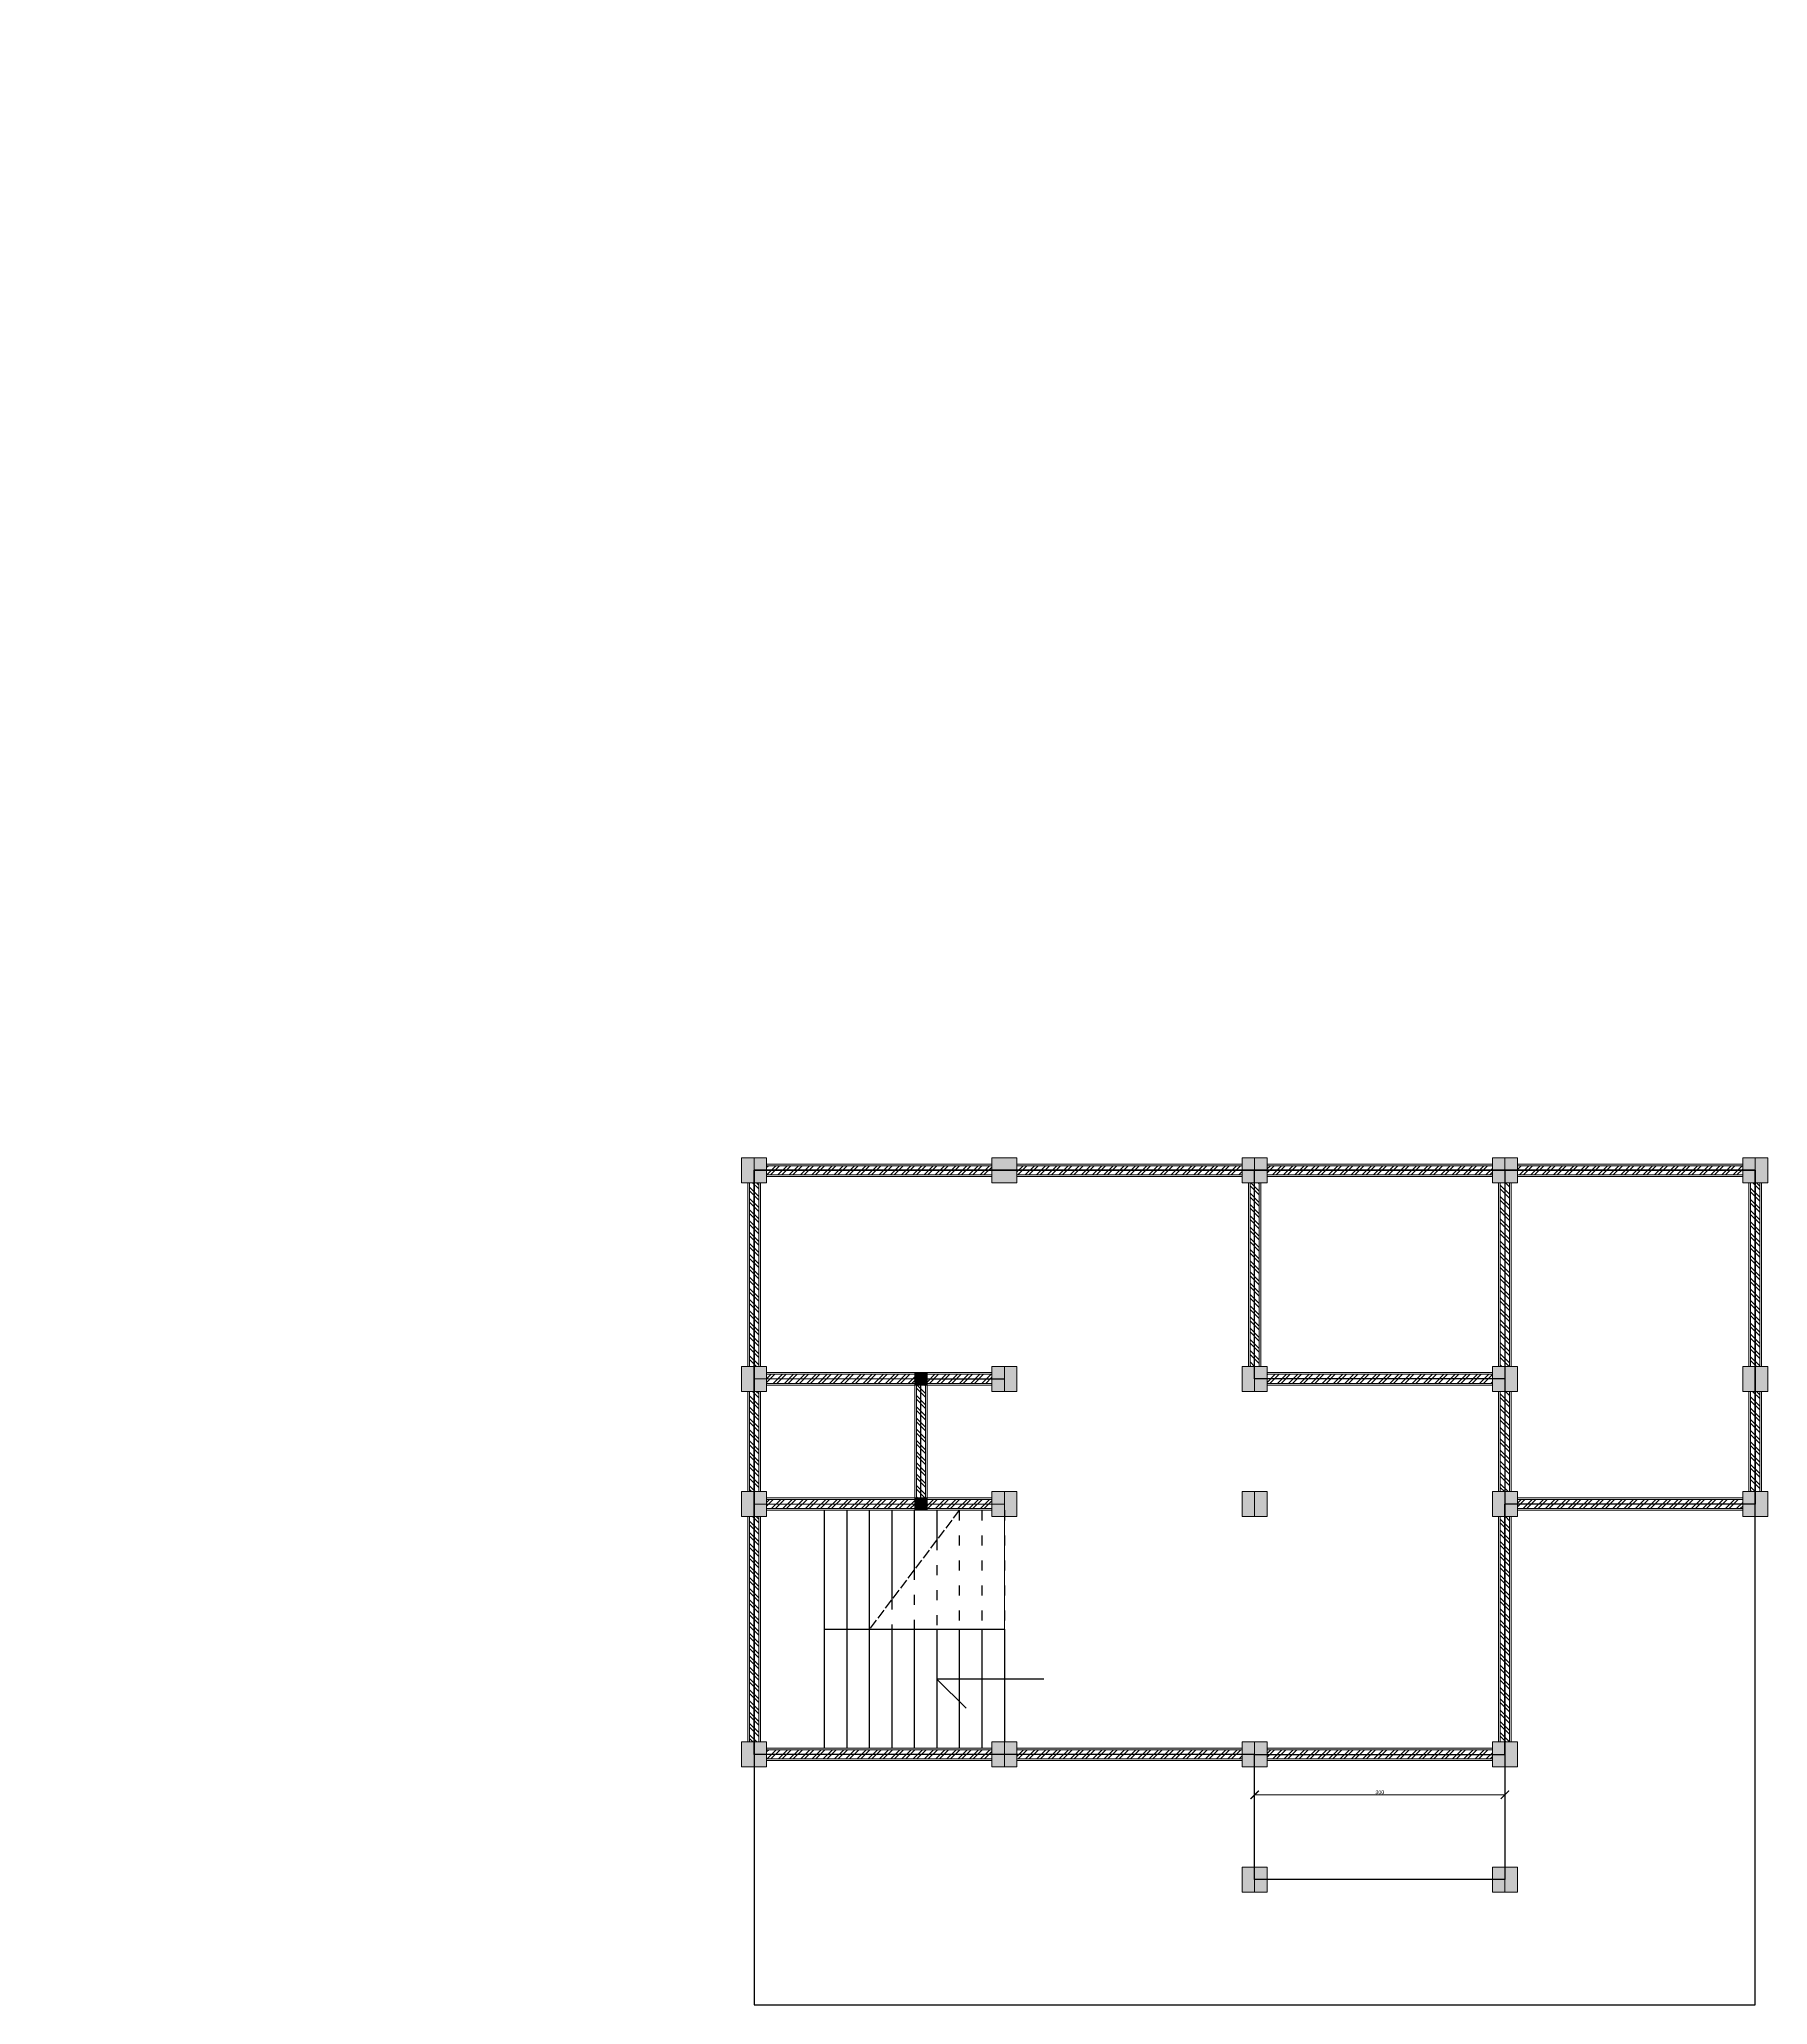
# Model space of a CAD drawing. Header units: millimetres. Extents: x -12161372 to 46643, y -9506984 to 15358.
# Drawn here: x 4667 to 6738, y 4798 to 7153 of the extents above; entities that cross this region are included whole.
import ezdxf

# ---------------------------------------------------------------- set-up
doc = ezdxf.new("R2010")
doc.units = ezdxf.units.MM
doc.linetypes.add('ACAD_ISO02W100', pattern=[15, 12, -3])
doc.linetypes.add('ACAD_ISO03W100', pattern=[30, 12, -18])
for name, color, linetype, lineweight in [('arsiran', 202, 'Continuous', 0), ('as', 7, 'Continuous', 0), ('dimensi', 50, 'Continuous', 5), ('dinding', 110, 'Continuous', 9), ('kolom', 150, 'Continuous', 13), ('kusen', 4, 'Continuous', 5)]:
    doc.layers.add(name, color=color, linetype=linetype, lineweight=lineweight)
doc.layers.add('lahan', color=253, linetype='Continuous', plot=False)
doc.layers.add('lantai', color=9, linetype='Continuous')
doc.styles.get("Standard").update_dxf_attribs({"font": 'arial.ttf'})
doc.dimstyles.new('ISO-25', dxfattribs={"dimtxt": 4.5, "dimasz": 10, "dimexe": 10, "dimexo": 10, "dimtad": 1, "dimtxsty": 'Standard', "dimblk": 'ARCHTICK', "dimcen": 2.5, "dimclrt": 256, "dimadec": 0, "dimazin": 0, "dimtfac": 1, "dimtmove": 0, "dimatfit": 3, "dimfxl": 75, "dimfxlon": 1, "dimtfillclr": 256, "dimlwd": -1, "dimlwe": -1, "dimarcsym": 0})
pattern_1 = [(45, (-2274.681, -4513.269), (-6.735192, 6.735192), []), (45, (-2270.191, -4513.269), (-6.735192, 6.735192), [])]
pattern_2 = [(45, (-2367.181, -4513.269), (-6.735192, 6.735192), []), (45, (-2362.691, -4513.269), (-6.735192, 6.735192), [])]

# ---------------------------------------------------------------- blocks, each defined once
blk = doc.blocks.new('*U4')
at = {"layer": 'arsiran'}
h = blk.add_hatch(dxfattribs=at)
h.set_pattern_fill('ANSI32', color=256)
h.set_pattern_definition(pattern_1)
h.paths.add_polyline_path([(0, 5.5), (0, -5.5), (270, -5.5), (270, 5.5)])
blk.add_lwpolyline([(0, -5.5), (270, -5.5), (270, 5.5), (0, 5.5)], close=True, dxfattribs=at)
at = {"layer": 'dinding'}
blk.add_lwpolyline([(0, -7.5), (270, -7.5), (270, 7.5), (0, 7.5)], close=True, dxfattribs=at)
blk = doc.blocks.new('*U6')
at = {"layer": 'arsiran'}
h = blk.add_hatch(dxfattribs=at)
h.set_pattern_fill('ANSI32', color=256)
h.set_pattern_definition(pattern_2)
h.paths.add_polyline_path([(0, 5.5), (0, -5.5), (177.5, -5.5), (177.5, 5.5)])
blk.add_lwpolyline([(0, -5.5), (177.5, -5.5), (177.5, 5.5), (0, 5.5)], close=True, dxfattribs=at)
at = {"layer": 'dinding'}
blk.add_lwpolyline([(0, -7.5), (177.5, -7.5), (177.5, 7.5), (0, 7.5)], close=True, dxfattribs=at)
blk = doc.blocks.new('*U5')
at = {"layer": 'arsiran'}
h = blk.add_hatch(dxfattribs=at)
h.set_pattern_fill('ANSI32', color=256)
h.set_pattern_definition([(45, (-2467.181, -4513.269), (-6.735192, 6.735192), []), (45, (-2462.691, -4513.269), (-6.735192, 6.735192), [])])
h.paths.add_polyline_path([(0, 5.5), (0, -5.5), (77.5, -5.5), (77.5, 5.5)])
blk.add_lwpolyline([(0, -5.5), (77.5, -5.5), (77.5, 5.5), (0, 5.5)], close=True, dxfattribs=at)
at = {"layer": 'dinding'}
blk.add_lwpolyline([(0, -7.5), (77.5, -7.5), (77.5, 7.5), (0, 7.5)], close=True, dxfattribs=at)
blk = doc.blocks.new('*U7')
at = {"layer": 'arsiran'}
h = blk.add_hatch(dxfattribs=at)
h.set_pattern_fill('ANSI32', color=256)
h.set_pattern_definition(pattern_2)
h.paths.add_polyline_path([(0, 5.5), (0, -5.5), (177.5, -5.5), (177.5, 5.5)])
blk.add_lwpolyline([(0, -5.5), (177.5, -5.5), (177.5, 5.5), (0, 5.5)], close=True, dxfattribs=at)
at = {"layer": 'dinding'}
blk.add_lwpolyline([(0, -7.5), (177.5, -7.5), (177.5, 7.5), (0, 7.5)], close=True, dxfattribs=at)
blk = doc.blocks.new('*U3')
at = {"layer": 'arsiran'}
h = blk.add_hatch(dxfattribs=at)
h.set_pattern_fill('ANSI32', color=256)
h.set_pattern_definition([(45, (-2324.681, -4513.269), (-6.735192, 6.735192), []), (45, (-2320.191, -4513.269), (-6.735192, 6.735192), [])])
h.paths.add_polyline_path([(0, 5.5), (0, -5.5), (220, -5.5), (220, 5.5)])
blk.add_lwpolyline([(0, -5.5), (220, -5.5), (220, 5.5), (0, 5.5)], close=True, dxfattribs=at)
at = {"layer": 'dinding'}
blk.add_lwpolyline([(0, -7.5), (220, -7.5), (220, 7.5), (0, 7.5)], close=True, dxfattribs=at)
blk = doc.blocks.new('*U9')
at = {"layer": 'arsiran'}
h = blk.add_hatch(dxfattribs=at)
h.set_pattern_fill('ANSI32', color=256)
h.set_pattern_definition([(45, (-2424.681, -4513.269), (-6.735192, 6.735192), []), (45, (-2420.191, -4513.269), (-6.735192, 6.735192), [])])
h.paths.add_polyline_path([(0, 5.5), (0, -5.5), (120, -5.5), (120, 5.5)])
blk.add_lwpolyline([(0, -5.5), (120, -5.5), (120, 5.5), (0, 5.5)], close=True, dxfattribs=at)
at = {"layer": 'dinding'}
blk.add_lwpolyline([(0, -7.5), (120, -7.5), (120, 7.5), (0, 7.5)], close=True, dxfattribs=at)
blk = doc.blocks.new('*U10')
at = {"layer": 'arsiran'}
h = blk.add_hatch(dxfattribs=at)
h.set_pattern_fill('ANSI32', color=256)
h.set_pattern_definition(pattern_1)
h.paths.add_polyline_path([(0, 5.5), (0, -5.5), (270, -5.5), (270, 5.5)])
blk.add_lwpolyline([(0, -5.5), (270, -5.5), (270, 5.5), (0, 5.5)], close=True, dxfattribs=at)
at = {"layer": 'dinding'}
blk.add_lwpolyline([(0, -7.5), (270, -7.5), (270, 7.5), (0, 7.5)], close=True, dxfattribs=at)
blk = doc.blocks.new('*U8')
at = {"layer": 'arsiran'}
h = blk.add_hatch(dxfattribs=at)
h.set_pattern_fill('ANSI32', color=256)
h.set_pattern_definition([(45, (-2409.681, -4513.269), (-6.735192, 6.735192), []), (45, (-2405.191, -4513.269), (-6.735192, 6.735192), [])])
h.paths.add_polyline_path([(0, 5.5), (0, -5.5), (135, -5.5), (135, 5.5)])
blk.add_lwpolyline([(0, -5.5), (135, -5.5), (135, 5.5), (0, 5.5)], close=True, dxfattribs=at)
at = {"layer": 'dinding'}
blk.add_lwpolyline([(0, -7.5), (135, -7.5), (135, 7.5), (0, 7.5)], close=True, dxfattribs=at)
blk = doc.blocks.new('_ArchTick')
at = {"color": 0, "linetype": 'ByBlock', "const_width": 0.15}
blk.add_lwpolyline([(-0.5, -0.5), (0.5, 0.5)], dxfattribs=at)
blk = doc.blocks.new('*D19')
at = {"layer": 'Defpoints', "color": 0, "transparency": 16777216}
for p in [(6123.5, 5097.5), (6423.5, 5097.5), (6423.5, 5049.1)]:
    blk.add_point(p, dxfattribs=at)
at = {"layer": 'kusen', "color": 0, "transparency": 16777216}
for p, q in [((6123.5, 5087.5), (6123.5, 5039.1)), ((6423.5, 5087.5), (6423.5, 5039.1)), ((6123.5, 5049.1), (6423.5, 5049.1))]:
    blk.add_line(p, q, dxfattribs=at)
at = {"layer": 'kusen', "color": 0, "transparency": 16777216, "xscale": 10, "yscale": 10, "zscale": 10, "rotation": 180}
blk.add_blockref('_ArchTick', (6123.5, 5049.1), dxfattribs=at)
at = {"layer": 'kusen', "color": 0, "transparency": 16777216, "xscale": 10, "yscale": 10, "zscale": 10}
blk.add_blockref('_ArchTick', (6423.5, 5049.1), dxfattribs=at)
at = {"layer": 'kusen', "transparency": 16777216, "insert": (6273.5, 5052.1), "char_height": 4.5, "attachment_point": 5}
blk.add_mtext('300', dxfattribs=at)
blk = doc.blocks.new('*D214')
at = {"layer": 'Defpoints', "color": 0, "ltscale": 10, "transparency": 16777216}
for p in [(4847.2, 9265.9), (4847.2, 8965.8), (4672.2, 5869.3)]:
    blk.add_point(p, dxfattribs=at)
at = {"layer": 'dimensi', "color": 0, "ltscale": 10, "transparency": 16777216}
for p, q in [((4672.2, 9190.9), (4672.2, 9275.9)), ((4672.2, 9265.9), (4847.2, 9265.9)), ((4847.2, 9190.9), (4847.2, 9275.9))]:
    blk.add_line(p, q, dxfattribs=at)
at = {"layer": 'dimensi', "color": 0, "ltscale": 10, "transparency": 16777216, "xscale": 10, "yscale": 10, "zscale": 10, "rotation": 180}
blk.add_blockref('_ArchTick', (4672.2, 9265.9), dxfattribs=at)
at = {"layer": 'dimensi', "color": 0, "ltscale": 10, "transparency": 16777216, "xscale": 10, "yscale": 10, "zscale": 10}
blk.add_blockref('_ArchTick', (4847.2, 9265.9), dxfattribs=at)
at = {"layer": 'dimensi', "ltscale": 10, "transparency": 16777216, "insert": (4759.7, 9280.4), "char_height": 4.5, "attachment_point": 5}
blk.add_mtext('{\\H6x;175}', dxfattribs=at)

msp = doc.modelspace()

# ---------------------------------------------------------------- hatches: boundary and pattern name
at = {"layer": 'kolom'}
h = msp.add_hatch(color=256, dxfattribs=at)
h.dxf.hatch_style = 1
h.paths.add_polyline_path([(5538.467, 5782.536), (5538.467, 5812.536), (5508.467, 5812.536), (5508.467, 5782.536)])
h = msp.add_hatch(color=256, dxfattribs=at)
h.dxf.hatch_style = 1
h.paths.add_polyline_path([(5838.467, 5782.536), (5838.467, 5812.536), (5808.467, 5812.536), (5808.467, 5782.536)])
h = msp.add_hatch(color=256, dxfattribs=at)
h.dxf.hatch_style = 1
h.paths.add_polyline_path([(6138.467, 5782.536), (6138.467, 5812.536), (6108.467, 5812.536), (6108.467, 5782.536)])
h = msp.add_hatch(color=256, dxfattribs=at)
h.dxf.hatch_style = 1
h.paths.add_polyline_path([(6438.467, 5782.536), (6438.467, 5812.536), (6408.467, 5812.536), (6408.467, 5782.536)])
h = msp.add_hatch(color=256, dxfattribs=at)
h.dxf.hatch_style = 1
h.paths.add_polyline_path([(6738.467, 5782.536), (6738.467, 5812.536), (6708.467, 5812.536), (6708.467, 5782.536)])
h = msp.add_hatch(color=256, dxfattribs=at)
h.dxf.hatch_style = 1
h.paths.add_polyline_path([(5538.467, 5532.536), (5538.467, 5562.536), (5508.467, 5562.536), (5508.467, 5532.536)])
h = msp.add_hatch(color=256, dxfattribs=at)
h.dxf.hatch_style = 1
h.paths.add_polyline_path([(5838.467, 5532.536), (5838.467, 5562.536), (5808.467, 5562.536), (5808.467, 5532.536)])
h = msp.add_hatch(color=256, dxfattribs=at)
h.dxf.hatch_style = 1
h.paths.add_polyline_path([(6138.467, 5532.536), (6138.467, 5562.536), (6108.467, 5562.536), (6108.467, 5532.536)])
h = msp.add_hatch(color=256, dxfattribs=at)
h.dxf.hatch_style = 1
h.paths.add_polyline_path([(6438.467, 5532.536), (6438.467, 5562.536), (6408.467, 5562.536), (6408.467, 5532.536)])
h = msp.add_hatch(color=256, dxfattribs=at)
h.dxf.hatch_style = 1
h.paths.add_polyline_path([(6738.467, 5532.536), (6738.467, 5562.536), (6708.467, 5562.536), (6708.467, 5532.536)])
h = msp.add_hatch(color=256, dxfattribs=at)
h.dxf.hatch_style = 1
h.paths.add_polyline_path([(5715.967, 5540.036), (5730.967, 5540.036), (5730.967, 5555.036), (5715.967, 5555.036)])
h = msp.add_hatch(color=256, dxfattribs=at)
h.dxf.hatch_style = 1
h.paths.add_polyline_path([(5538.467, 5382.536), (5538.467, 5412.536), (5508.467, 5412.536), (5508.467, 5382.536)])
h = msp.add_hatch(color=256, dxfattribs=at)
h.dxf.hatch_style = 1
h.paths.add_polyline_path([(5715.967, 5390.036), (5730.967, 5390.036), (5730.967, 5405.036), (5715.967, 5405.036)])
h = msp.add_hatch(color=256, dxfattribs=at)
h.dxf.hatch_style = 1
h.paths.add_polyline_path([(5838.467, 5382.536), (5838.467, 5412.536), (5808.467, 5412.536), (5808.467, 5382.536)])
h = msp.add_hatch(color=256, dxfattribs=at)
h.dxf.hatch_style = 1
h.paths.add_polyline_path([(6138.467, 5382.536), (6138.467, 5412.536), (6108.467, 5412.536), (6108.467, 5382.536)])
h = msp.add_hatch(color=256, dxfattribs=at)
h.dxf.hatch_style = 1
h.paths.add_polyline_path([(6438.467, 5382.536), (6438.467, 5412.536), (6408.467, 5412.536), (6408.467, 5382.536)])
h = msp.add_hatch(color=256, dxfattribs=at)
h.dxf.hatch_style = 1
h.paths.add_polyline_path([(6738.467, 5382.536), (6738.467, 5412.536), (6708.467, 5412.536), (6708.467, 5382.536)])
h = msp.add_hatch(color=256, dxfattribs=at)
h.dxf.hatch_style = 1
h.paths.add_polyline_path([(5538.467, 5082.536), (5538.467, 5112.536), (5508.467, 5112.536), (5508.467, 5082.536)])
h = msp.add_hatch(color=256, dxfattribs=at)
h.dxf.hatch_style = 1
h.paths.add_polyline_path([(5838.467, 5082.536), (5838.467, 5112.536), (5808.467, 5112.536), (5808.467, 5082.536)])
h = msp.add_hatch(color=256, dxfattribs=at)
h.dxf.hatch_style = 1
h.paths.add_polyline_path([(6138.467, 5082.536), (6138.467, 5112.536), (6108.467, 5112.536), (6108.467, 5082.536)])
h = msp.add_hatch(color=256, dxfattribs=at)
h.dxf.hatch_style = 1
h.paths.add_polyline_path([(6438.467, 5082.536), (6438.467, 5112.536), (6408.467, 5112.536), (6408.467, 5082.536)])
h = msp.add_hatch(color=256, dxfattribs=at)
h.dxf.hatch_style = 1
h.paths.add_polyline_path([(6138.467, 4932.536), (6138.467, 4962.536), (6108.467, 4962.536), (6108.467, 4932.536)])
h = msp.add_hatch(color=256, dxfattribs=at)
h.dxf.hatch_style = 1
h.paths.add_polyline_path([(6438.467, 4932.536), (6438.467, 4962.536), (6408.467, 4962.536), (6408.467, 4932.536)])

# ---------------------------------------------------------------- linework, layer by layer
for p, q in [((5523.467, 5097.536), (5523.467, 5797.536)), ((5523.467, 5797.536), (6723.467, 5797.536)), ((6123.467, 5547.536), (6123.467, 5797.536)), ((6123.467, 5797.536), (6423.467, 5797.536)), ((6423.467, 5797.536), (6423.467, 5397.536)), ((6723.467, 5797.536), (6723.467, 5397.536)), ((6423.467, 5547.536), (6123.467, 5547.536)), ((6423.467, 5097.536), (6423.467, 5397.536)), ((6723.467, 5397.536), (6423.467, 5397.536)), ((6423.467, 5397.536), (6423.467, 4947.536)), ((6123.467, 5097.536), (5523.467, 5097.536)), ((6123.467, 5097.536), (6423.467, 5097.536)), ((6123.467, 4947.536), (6123.467, 5097.536)), ((6123.467, 5097.536), (6123.467, 5097.536)), ((6423.467, 4947.536), (6123.467, 4947.536))]:
    msp.add_line(p, q)
msp.add_lwpolyline([(5723.467, 5397.536), (5723.467, 5547.536), (5823.467, 5547.536)])
at = {"layer": 'as'}
msp.add_lwpolyline([(5523.467, 5097.536), (5823.467, 5097.536), (5823.467, 5397.536), (5523.467, 5397.536), (5523.467, 5547.536), (5723.467, 5547.536)], dxfattribs=at)
at = {"layer": 'kolom'}
for p, q in [((5523.467, 5812.536), (5523.467, 5782.536)), ((5538.467, 5797.536), (5538.467, 5797.536)), ((5558.467, 5797.536), (5558.467, 5797.536)), ((6123.467, 5812.536), (6123.467, 5782.536)), ((6423.467, 5812.536), (6423.467, 5782.536)), ((6723.467, 5812.536), (6723.467, 5782.536)), ((5523.467, 5562.536), (5523.467, 5532.536)), ((5823.467, 5562.536), (5823.467, 5532.536)), ((6123.467, 5562.536), (6123.467, 5532.536)), ((6423.467, 5562.536), (6423.467, 5532.536)), ((6723.467, 5562.536), (6723.467, 5532.536)), ((5723.467, 5555.036), (5723.467, 5540.036)), ((5523.467, 5412.536), (5523.467, 5382.536)), ((5723.467, 5405.036), (5723.467, 5390.036)), ((5823.467, 5412.536), (5823.467, 5382.536)), ((6123.467, 5412.536), (6123.467, 5382.536)), ((6423.467, 5412.536), (6423.467, 5382.536)), ((6723.467, 5412.536), (6723.467, 5382.536)), ((5523.467, 5112.536), (5523.467, 5082.536)), ((5823.467, 5112.536), (5823.467, 5082.536)), ((6123.467, 5112.536), (6123.467, 5082.536)), ((6423.467, 5112.536), (6423.467, 5082.536)), ((6123.467, 4962.536), (6123.467, 4932.536)), ((6423.467, 4962.536), (6423.467, 4932.536))]:
    msp.add_line(p, q, dxfattribs=at)
for points in [[(5508.467, 5782.536), (5538.467, 5782.536), (5538.467, 5812.536), (5508.467, 5812.536)], [(5808.467, 5782.536), (5838.467, 5782.536), (5838.467, 5812.536), (5808.467, 5812.536)], [(6108.467, 5782.536), (6138.467, 5782.536), (6138.467, 5812.536), (6108.467, 5812.536)], [(6408.467, 5782.536), (6438.467, 5782.536), (6438.467, 5812.536), (6408.467, 5812.536)], [(6708.467, 5782.536), (6738.467, 5782.536), (6738.467, 5812.536), (6708.467, 5812.536)], [(5508.467, 5532.536), (5538.467, 5532.536), (5538.467, 5562.536), (5508.467, 5562.536)], [(5808.467, 5532.536), (5838.467, 5532.536), (5838.467, 5562.536), (5808.467, 5562.536)], [(6108.467, 5532.536), (6138.467, 5532.536), (6138.467, 5562.536), (6108.467, 5562.536)], [(6408.467, 5532.536), (6438.467, 5532.536), (6438.467, 5562.536), (6408.467, 5562.536)], [(6708.467, 5532.536), (6738.467, 5532.536), (6738.467, 5562.536), (6708.467, 5562.536)], [(5715.967, 5540.036), (5730.967, 5540.036), (5730.967, 5555.036), (5715.967, 5555.036)], [(5508.467, 5382.536), (5538.467, 5382.536), (5538.467, 5412.536), (5508.467, 5412.536)], [(5715.967, 5390.036), (5730.967, 5390.036), (5730.967, 5405.036), (5715.967, 5405.036)], [(5808.467, 5382.536), (5838.467, 5382.536), (5838.467, 5412.536), (5808.467, 5412.536)], [(6108.467, 5382.536), (6138.467, 5382.536), (6138.467, 5412.536), (6108.467, 5412.536)], [(6408.467, 5382.536), (6438.467, 5382.536), (6438.467, 5412.536), (6408.467, 5412.536)], [(6708.467, 5382.536), (6738.467, 5382.536), (6738.467, 5412.536), (6708.467, 5412.536)], [(5508.467, 5082.536), (5538.467, 5082.536), (5538.467, 5112.536), (5508.467, 5112.536)], [(5808.467, 5082.536), (5838.467, 5082.536), (5838.467, 5112.536), (5808.467, 5112.536)], [(6108.467, 5082.536), (6138.467, 5082.536), (6138.467, 5112.536), (6108.467, 5112.536)], [(6408.467, 5082.536), (6438.467, 5082.536), (6438.467, 5112.536), (6408.467, 5112.536)], [(6108.467, 4932.536), (6138.467, 4932.536), (6138.467, 4962.536), (6108.467, 4962.536)], [(6408.467, 4932.536), (6438.467, 4932.536), (6438.467, 4962.536), (6408.467, 4962.536)]]:
    msp.add_lwpolyline(points, close=True, dxfattribs=at)
at = {"layer": 'lahan'}
msp.add_lwpolyline([(5523.467, 4797.536), (6723.467, 4797.536), (6723.467, 5797.536), (5523.467, 5797.536)], close=True, dxfattribs=at)
at = {"layer": 'lantai'}
for p, q in [((5607.467, 5390.036), (5607.467, 5105.036)), ((5634.467, 5390.036), (5634.467, 5105.036)), ((5634.467, 5390.036), (5634.467, 5105.036)), ((5661.467, 5390.036), (5661.467, 5105.036)), ((5661.467, 5390.036), (5661.467, 5105.036)), ((5688.467, 5390.036), (5688.467, 5283.161)), ((5715.467, 5390.036), (5715.467, 5318.786)), ((5742.467, 5390.036), (5742.467, 5354.411)), ((5607.467, 5247.536), (5823.467, 5247.536)), ((5688.467, 5247.536), (5688.467, 5105.036)), ((5715.467, 5247.536), (5715.467, 5105.036)), ((5742.467, 5247.536), (5742.467, 5105.036)), ((5742.467, 5247.536), (5742.467, 5105.036)), ((5742.467, 5247.536), (5742.467, 5105.036)), ((5769.467, 5247.536), (5769.467, 5105.036)), ((5769.467, 5247.536), (5769.467, 5105.036)), ((5769.467, 5247.536), (5769.467, 5105.036)), ((5796.467, 5247.536), (5796.467, 5105.036)), ((5796.467, 5247.536), (5796.467, 5105.036)), ((5823.467, 5247.536), (5823.467, 5112.536)), ((5870.745, 5187.529), (5742.467, 5187.529)), ((5742.467, 5187.529), (5777.639, 5152.778))]:
    msp.add_line(p, q, dxfattribs=at)
at = {"layer": 'lantai', "linetype": 'ACAD_ISO02W100'}
msp.add_line((5769.467, 5390.036), (5661.467, 5247.536), dxfattribs=at)
at = {"layer": 'lantai', "linetype": 'ACAD_ISO03W100'}
for p, q in [((5769.467, 5390.036), (5769.467, 5247.536)), ((5769.467, 5390.036), (5769.467, 5247.536)), ((5769.467, 5390.036), (5769.467, 5247.536)), ((5796.467, 5390.036), (5796.467, 5247.536)), ((5796.467, 5390.036), (5796.467, 5247.536)), ((5823.467, 5390.036), (5823.467, 5247.536)), ((5742.467, 5354.411), (5742.467, 5247.536)), ((5742.467, 5354.411), (5742.467, 5247.536)), ((5715.467, 5318.786), (5715.467, 5247.536)), ((5688.467, 5283.161), (5688.467, 5247.536))]:
    msp.add_line(p, q, dxfattribs=at)

# ---------------------------------------------------------------- block references
at = {"layer": 'dinding'}
for name, p in [('*U4', (5538.467, 5797.536)), ('*U4', (5838.467, 5797.536)), ('*U4', (6138.467, 5797.536)), ('*U4', (6438.467, 5797.536)), ('*U6', (5538.467, 5547.536)), ('*U5', (5730.967, 5547.536)), ('*U4', (6138.467, 5547.536)), ('*U7', (5538.467, 5397.536)), ('*U5', (5730.967, 5397.536)), ('*U4', (6438.467, 5397.536)), ('*U4', (5538.467, 5097.536)), ('*U4', (5838.467, 5097.536)), ('*U4', (6138.467, 5097.536))]:
    msp.add_blockref(name, p, dxfattribs=at)
at = {"layer": 'dinding', "rotation": 270}
for name, p in [('*U3', (5523.467, 5782.536)), ('*U3', (6123.467, 5782.536)), ('*U3', (6423.467, 5782.536)), ('*U3', (6723.467, 5782.536)), ('*U8', (5723.467, 5540.036)), ('*U9', (5523.467, 5532.536)), ('*U9', (6423.467, 5532.536)), ('*U9', (6723.467, 5532.536)), ('*U10', (5523.467, 5382.536)), ('*U10', (6423.467, 5382.536))]:
    msp.add_blockref(name, p, dxfattribs=at)

# ---------------------------------------------------------------- dimensions: what is measured, and where the dimension line sits
at = {"layer": 'dimensi', "ltscale": 10}
dim = msp.add_linear_dim(base=(4847.182, 9265.942), p1=(4672.182, 5869.32), p2=(4847.182, 8965.842), text='{\\H6x;<>}', dimstyle='ISO-25', dxfattribs=at)
dim.commit()
dim.dimension.update_dxf_attribs({"geometry": '*D214', "text_midpoint": (4759.682, 9280.353)})
at = {"layer": 'kusen'}
dim = msp.add_linear_dim(base=(6423.467, 5049.149), p1=(6123.467, 5097.536), p2=(6423.467, 5097.536), dimstyle='ISO-25', dxfattribs=at)
dim.commit()
dim.dimension.update_dxf_attribs({"geometry": '*D19', "text_midpoint": (6273.467, 5052.073)})

doc.saveas('drawing.dxf')
